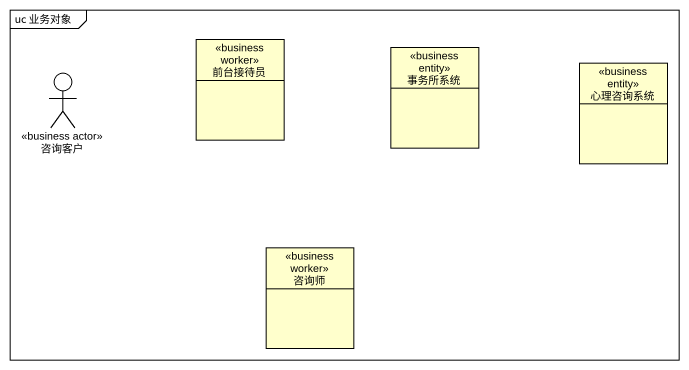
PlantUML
@startuml
mainframe uc 业务对象
allowmixing
hide circle
hide empty members
class 前台接待员 <<business worker>>
actor 咨询客户 <<business actor>>
class 事务所系统 <<business entity>>
class 心理咨询系统 <<business entity>>
class 咨询师 <<business worker>>
@enduml
